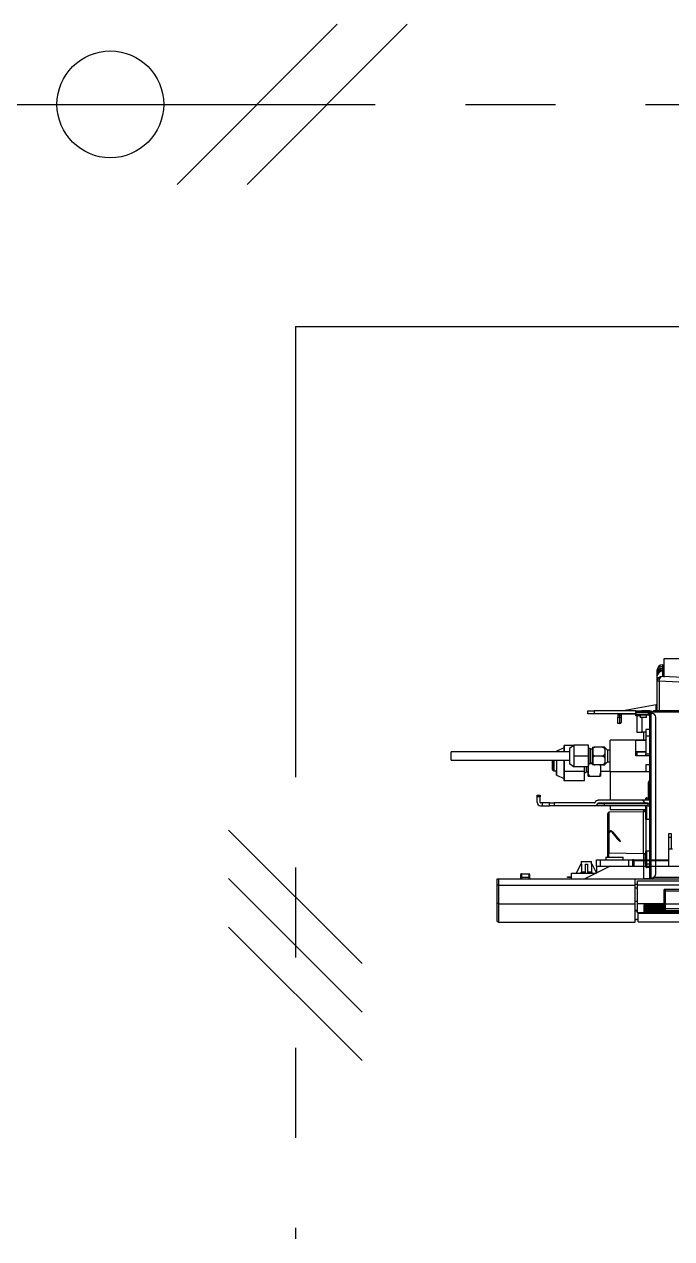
# Model space of a CAD drawing. Header units: millimetres. Extents: x 10547 to 11305, y 9897 to 10391.
# Drawn here: x 11007.83 to 11012.4, y 10105.37 to 10113.93 of the extents above; entities that cross this region are included whole.
import ezdxf

# ---------------------------------------------------------------- set-up
doc = ezdxf.new("R2010")
doc.units = ezdxf.units.MM
doc.linetypes.add('PHANTOM', pattern=[2.5, 1.25, -0.25, 0.25, -0.25, 0.25, -0.25])
doc.linetypes.add('PHANTOM2', pattern=[31.75, 15.875, -3.175, 3.175, -3.175, 3.175, -3.175])
for name, color, linetype in [('LATS_CONTROL_LINE', 2, 'Continuous'), ('LG-AIRCON', 240, 'Continuous'), ('LG-리모컨통신선', 150, 'PHANTOM'), ('LG-통신선', 150, 'PHANTOM2'), ('에어컨', 15, 'Continuous'), ('제어선', 6, 'Continuous')]:
    doc.layers.add(name, color=color, linetype=linetype)

# ---------------------------------------------------------------- blocks, each defined once
blk = doc.blocks.new('A$C079960E7')
at = {"layer": '에어컨', "color": 0, "linetype": 'Continuous'}
for p, q in [((296.5, 361.3, 0), (294.2, 360.3, 0)), ((299.3, 361.7, 0), (296.5, 361.3, 0)), ((299.3, 364.2, 0), (301.1, 364.2, 0)), ((299.3, 364.2, 0), (299.3, 363.5, 0)), ((299.3, 363.5, 0), (299.3, 361.7, 0)), ((301.1, 361.7, 0), (299.3, 361.7, 0)), ((299.3, 361.7, 0), (299.3, 360.5, 0)), ((301.1, 372.7, 0), (301.1, 355.6, 0)), ((302.9, 372.7, 0), (301.1, 372.7, 0)), ((302.9, 373.2, 0), (509.9, 373.2, 0)), ((292.6, 358.8, 0), (292.1, 357, 0)), ((292.1, 354.4, 0), (292.1, 357, 0)), ((292.1, 352.3, 0), (292.6, 355.1, 0)), ((292.1, 352.2, 0), (292.6, 354.9, 0)), ((292.1, 352.3, 0), (292.1, 354.4, 0)), ((292.1, 351.8, 0), (292.6, 353.9, 0)), ((292.1, 352.2, 0), (292.1, 352.3, 0)), ((292.1, 352.3, 0), (292.1, 352.3, 0)), ((292.1, 352.3, 0), (292.1, 352.3, 0)), ((292.1, 352, 0), (292.1, 352.2, 0)), ((292.1, 351.8, 0), (292.1, 352, 0)), ((292.1, 349.9, 0), (292.1, 351.8, 0)), ((292.1, 348.3, 0), (292.6, 351.1, 0)), ((292.1, 348.3, 0), (292.1, 349.9, 0)), ((292.1, 340.9, 0), (292.1, 348.3, 0)), ((292.1, 348.3, 0), (292.1, 348.3, 0)), ((292.1, 348.3, 0), (292.1, 348.3, 0)), ((294.2, 360.3, 0), (292.6, 358.8, 0)), ((292.6, 355.1, 0), (294.2, 357.4, 0)), ((292.6, 354.9, 0), (294.2, 357.2, 0)), ((292.6, 353.9, 0), (294.2, 355.7, 0)), ((292.6, 351.1, 0), (294.2, 353.4, 0)), ((292.6, 343.6, 0), (294.2, 346, 0)), ((294.2, 357.4, 0), (296.5, 359, 0)), ((294.2, 357.2, 0), (296.5, 358.8, 0)), ((294.2, 355.7, 0), (296.5, 356.9, 0)), ((294.2, 353.4, 0), (296.5, 355, 0)), ((294.2, 346, 0), (296.5, 347.5, 0)), ((295.1, 343.5, 0), (296.2, 345.8, 0)), ((296.2, 345.8, 0), (297.9, 347.4, 0)), ((296.5, 359, 0), (299.3, 359.5, 0)), ((296.5, 358.8, 0), (299.3, 359.4, 0)), ((296.5, 356.9, 0), (299.3, 357.3, 0)), ((296.5, 355, 0), (299.3, 355.5, 0)), ((296.5, 347.5, 0), (299.3, 348.1, 0)), ((297.9, 347.4, 0), (299.8, 348, 0)), ((299.3, 360.5, 0), (299.3, 359.5, 0)), ((299.3, 359.5, 0), (299.3, 359.4, 0)), ((301.1, 359.5, 0), (299.3, 359.5, 0)), ((301.1, 359.5, 0), (299.3, 359.5, 0)), ((299.3, 359.5, 0), (299.3, 359.5, 0)), ((299.3, 359.5, 0), (299.3, 359.5, 0)), ((299.3, 359.4, 0), (301.1, 359.4, 0)), ((299.3, 359.4, 0), (299.3, 358.8, 0)), ((299.3, 358.8, 0), (299.3, 357.3, 0)), ((301.1, 357.3, 0), (299.3, 357.3, 0)), ((299.3, 357.3, 0), (299.3, 356.4, 0)), ((299.3, 356.4, 0), (299.3, 355.5, 0)), ((299.3, 355.5, 0), (299.3, 348.1, 0)), ((301.1, 355.5, 0), (299.3, 355.5, 0)), ((301.1, 355.5, 0), (299.3, 355.5, 0)), ((299.3, 355.5, 0), (299.3, 355.5, 0)), ((299.3, 355.5, 0), (299.3, 355.5, 0)), ((299.3, 348.1, 0), (299.8, 348, 0)), ((299.8, 348, 0), (346.8, 345.8, 0)), ((301.1, 355.6, 0), (301.1, 346.6, 0)), ((292.1, 340.9, 0), (292.6, 343.6, 0)), ((292.1, 298.8, 0), (292.1, 340.9, 0)), ((292.7, 340.9, 0), (292.1, 340.9, 0)), ((294.7, 340.8, 0), (292.7, 340.9, 0)), ((294.7, 340.8, 0), (295.1, 343.5, 0)), ((294.7, 340.8, 0), (294.7, 298.8, 0)), ((341.7, 338.6, 0), (294.7, 340.8, 0)), ((193.6, 294.7, 0), (193.6, 298.8, 0)), ((193.6, 298.8, 0), (194.3, 298.8, 0)), ((194.3, 294.7, 0), (193.6, 294.7, 0)), ((194.3, 298.8, 0), (196.2, 298.8, 0)), ((196.2, 294.7, 0), (194.3, 294.7, 0)), ((196.2, 298.8, 0), (199.1, 298.8, 0)), ((199.1, 294.7, 0), (196.2, 294.7, 0)), ((199.1, 298.8, 0), (202.6, 298.8, 0)), ((202.6, 294.7, 0), (199.1, 294.7, 0)), ((202.6, 298.8, 0), (202.6, 294.7, 0)), ((261.5, 298.8, 0), (202.6, 298.8, 0)), ((261.5, 294.7, 0), (202.6, 294.7, 0)), ((236.3, 293.4, 0), (239, 293.4, 0)), ((236.3, 293.4, 0), (236.3, 289.8, 0)), ((239, 289.8, 0), (239, 293.4, 0)), ((239, 293.4, 0), (240.2, 293.4, 0)), ((240.2, 293.4, 0), (240.8, 293.4, 0)), ((240.8, 293.4, 0), (240.8, 289.8, 0)), ((241.7, 294.7, 0), (241.7, 294.4, 0)), ((241.7, 294.4, 0), (241.7, 294.3, 0)), ((261.5, 294.3, 0), (241.7, 294.3, 0)), ((290.3, 307.5, 0), (243.5, 298.8, 0)), ((261.5, 297.3, 0), (261.5, 298.8, 0)), ((261.5, 298.8, 0), (261.6, 298.8, 0)), ((261.5, 298.8, 0), (261.5, 298.8, 0)), ((261.5, 298.8, 0), (261.5, 298.8, 0)), ((261.6, 297.4, 0), (261.5, 297.4, 0)), ((261.5, 297.4, 0), (261.5, 297.4, 0)), ((261.5, 297.4, 0), (261.5, 297.3, 0)), ((261.5, 297.2, 0), (261.5, 297.3, 0)), ((261.5, 296.8, 0), (261.5, 297.2, 0)), ((279.5, 296.8, 0), (261.5, 296.8, 0)), ((261.5, 296.8, 0), (261.5, 294.2, 0)), ((261.5, 294.2, 0), (279.5, 294.2, 0)), ((261.5, 293.5, 0), (261.5, 294.2, 0)), ((261.5, 293.2, 0), (261.5, 293.5, 0)), ((279.5, 293.2, 0), (261.5, 293.2, 0)), ((261.5, 293.2, 0), (261.5, 292.9, 0)), ((261.5, 292, 0), (261.5, 292.9, 0)), ((280.5, 292.9, 0), (261.5, 292.9, 0)), ((261.6, 298.8, 0), (261.9, 298.8, 0)), ((261.9, 297.4, 0), (261.6, 297.4, 0)), ((261.9, 298.8, 0), (261.9, 297.4, 0)), ((261.9, 298.8, 0), (264.2, 298.8, 0)), ((264.2, 297.4, 0), (261.9, 297.4, 0)), ((264.2, 297.4, 0), (264.2, 298.8, 0)), ((264.2, 298.8, 0), (264.6, 298.8, 0)), ((264.6, 297.4, 0), (264.2, 297.4, 0)), ((264.6, 298.8, 0), (264.7, 298.8, 0)), ((264.7, 297.4, 0), (264.6, 297.4, 0)), ((264.7, 297.4, 0), (264.7, 298.8, 0)), ((264.7, 298.8, 0), (265.4, 298.8, 0)), ((265.4, 297.4, 0), (264.7, 297.4, 0)), ((265.4, 298.8, 0), (267.4, 298.8, 0)), ((267.4, 297.4, 0), (265.4, 297.4, 0)), ((266.9, 292.9, 0), (266.9, 292, 0)), ((267.4, 298.8, 0), (270.1, 298.8, 0)), ((270.1, 297.4, 0), (267.4, 297.4, 0)), ((267.6, 292.9, 0), (267.6, 289.3, 0)), ((270.1, 298.8, 0), (270.1, 297.4, 0)), ((280.4, 298.8, 0), (270.1, 298.8, 0)), ((280.4, 297.4, 0), (270.1, 297.4, 0)), ((276.9, 289.3, 0), (276.9, 292.9, 0)), ((280.1, 297.4, 0), (279.5, 296.8, 0)), ((280.7, 296.9, 0), (279.5, 296.8, 0)), ((279.5, 294.2, 0), (279.5, 296.8, 0)), ((280.7, 293.8, 0), (279.5, 294.2, 0)), ((279.5, 293.5, 0), (279.5, 294.2, 0)), ((279.5, 293.2, 0), (279.5, 293.5, 0)), ((280.1, 297.4, 0), (280.5, 297.2, 0)), ((280.4, 298.8, 0), (280.4, 297.4, 0)), ((280.9, 298.8, 0), (280.4, 298.8, 0)), ((280.5, 297.2, 0), (280.7, 296.9, 0)), ((281.3, 296.5, 0), (280.7, 296.9, 0)), ((281.3, 292.9, 0), (280.7, 293.8, 0)), ((280.9, 298.8, 0), (280.9, 298.7, 0)), ((281.3, 296.5, 0), (282.7, 296.5, 0)), ((281.3, 295.2, 0), (281.3, 296.5, 0)), ((281.3, 62.6, 0), (281.3, 295.2, 0)), ((281.3, 295.2, 0), (281.9, 295.2, 0)), ((281.9, 295.2, 0), (283.6, 295.2, 0)), ((282.7, 297, 0), (282.7, 296.5, 0)), ((283.2, 297, 0), (282.7, 297, 0)), ((282.7, 295.2, 0), (282.7, 296.5, 0)), ((284.5, 297, 0), (283.2, 297, 0)), ((283.6, 62.6, 0), (283.6, 295.2, 0)), ((283.6, 295.2, 0), (284.5, 295.2, 0)), ((284.5, 297, 0), (284.5, 295.2, 0)), ((286.7, 297, 0), (284.5, 297, 0)), ((699, 298.8, 0), (286.7, 298.8, 0)), ((286.7, 298.3, 0), (286.7, 298.8, 0)), ((286.7, 297, 0), (286.7, 298.3, 0)), ((699, 297, 0), (286.7, 297, 0)), ((290.3, 307.5, 0), (291.5, 307.7, 0)), ((290.3, 298.8, 0), (290.3, 307.5, 0)), ((291.5, 307.7, 0), (292.1, 307.8, 0)), ((236.3, 289.8, 0), (239, 289.8, 0)), ((236.3, 286.4, 0), (236.3, 289.8, 0)), ((236.3, 283.4, 0), (236.3, 286.4, 0)), ((236.3, 281.5, 0), (236.3, 283.4, 0)), ((236.3, 280.8, 0), (236.3, 281.5, 0)), ((239, 280.8, 0), (236.3, 280.8, 0)), ((239, 289.8, 0), (240.2, 289.8, 0)), ((239, 286.4, 0), (239, 289.8, 0)), ((239, 283.4, 0), (239, 286.4, 0)), ((239, 281.5, 0), (239, 283.4, 0)), ((239, 280.8, 0), (239, 281.5, 0)), ((240.2, 289.8, 0), (240.8, 289.8, 0)), ((240.8, 289.8, 0), (240.8, 287, 0)), ((240.8, 287, 0), (240.8, 284.7, 0)), ((240.8, 284.7, 0), (240.8, 283.1, 0)), ((240.8, 283.1, 0), (240.8, 282.6, 0)), ((262.2, 292, 0), (261.5, 292, 0)), ((264.2, 292, 0), (262.2, 292, 0)), ((263.3, 292, 0), (263.3, 268.6, 0)), ((266.9, 292, 0), (264.2, 292, 0)), ((266.9, 292, 0), (267.6, 292, 0)), ((268.2, 289.3, 0), (267.6, 289.3, 0)), ((269.9, 289.3, 0), (268.2, 289.3, 0)), ((272.3, 289.3, 0), (269.9, 289.3, 0)), ((270.5, 268.6, 0), (270.5, 289.3, 0)), ((274.6, 289.3, 0), (272.3, 289.3, 0)), ((276.3, 289.3, 0), (274.6, 289.3, 0)), ((276.9, 289.3, 0), (276.3, 289.3, 0)), ((289.9, 68, 0), (289.9, 289.8, 0)), ((263.3, 268.6, 0), (263.8, 268.6, 0)), ((263.8, 268.6, 0), (265.4, 268.6, 0)), ((265.4, 268.6, 0), (267.7, 268.6, 0)), ((267.7, 268.6, 0), (270.5, 268.6, 0)), ((276, 268.6, 0), (270.5, 268.6, 0)), ((272.3, 268.6, 0), (272.3, 257.5, 0)), ((275.9, 268.6, 0), (275.9, 237.9, 0)), ((281.3, 272.7, 0), (276, 272.7, 0)), ((276, 272.7, 0), (276, 272.1, 0)), ((276, 272.1, 0), (276, 270.5, 0)), ((276, 270.5, 0), (276, 268.2, 0)), ((276, 268.2, 0), (276, 266, 0)), ((276, 266, 0), (276, 264.3, 0)), ((276, 264.3, 0), (276, 263.7, 0)), ((276, 263.7, 0), (281.3, 263.7, 0)), ((167.7, 240.8, 0), (0, 240.8, 0)), ((0, 240, 0), (0, 240.8, 0)), ((159.9, 246.6, 0), (149.1, 242.1, 0)), ((149.1, 240.8, 0), (149.1, 242, 0)), ((149.1, 242, 0), (149.1, 242, 0)), ((149.1, 242, 0), (149.2, 240.8, 0)), ((160, 243.9, 0), (159.9, 249.9, 0)), ((173.9, 249.9, 0), (159.9, 249.9, 0)), ((159.9, 249.9, 0), (159.9, 246.6, 0)), ((159.9, 246.6, 0), (160, 245.9, 0)), ((160, 245.9, 0), (160, 243.9, 0)), ((160, 240.8, 0), (160, 243.9, 0)), ((160, 243.9, 0), (160, 242.5, 0)), ((160, 242.5, 0), (160, 240.8, 0)), ((174.5, 250.3, 0), (167.7, 245.8, 0)), ((167.7, 245.8, 0), (167.7, 245.3, 0)), ((167.7, 245.3, 0), (167.7, 243.8, 0)), ((167.7, 243.8, 0), (167.7, 241.4, 0)), ((167.7, 241.4, 0), (167.7, 238.4, 0)), ((174.5, 242.7, 0), (174.5, 250.3, 0)), ((194.7, 250.3, 0), (174.5, 250.3, 0)), ((174.5, 235, 0), (174.5, 242.7, 0)), ((194.7, 235, 0), (194.7, 250.3, 0)), ((197, 245.7, 0), (194.7, 245.7, 0)), ((197.9, 244.8, 0), (197, 245.7, 0)), ((197, 245.1, 0), (197, 245.7, 0)), ((197, 243.6, 0), (197, 245.1, 0)), ((197, 241.3, 0), (197, 243.6, 0)), ((197, 238.3, 0), (197, 241.3, 0)), ((200.1, 244.8, 0), (197.9, 244.8, 0)), ((197.9, 244.3, 0), (197.9, 244.8, 0)), ((197.9, 242.9, 0), (197.9, 244.3, 0)), ((197.9, 240.8, 0), (197.9, 242.9, 0)), ((197.9, 238, 0), (197.9, 240.8, 0)), ((200.1, 246, 0), (200.1, 245.5, 0)), ((200.1, 245.5, 0), (200.1, 243.9, 0)), ((200.1, 243.9, 0), (200.1, 241.5, 0)), ((200.1, 241.5, 0), (200.1, 238.4, 0)), ((200.5, 247.6, 0), (200.6, 247.6, 0)), ((200.6, 243.2, 0), (200.5, 241.3, 0)), ((200.5, 241.3, 0), (200.6, 239.5, 0)), ((200.6, 247.6, 0), (201, 247.6, 0)), ((200.9, 245, 0), (200.6, 243.2, 0)), ((201.3, 245.9, 0), (200.9, 245, 0)), ((201, 247.6, 0), (201.3, 247.6, 0)), ((201.3, 247.6, 0), (201.9, 247.6, 0)), ((201.8, 246.7, 0), (201.3, 245.9, 0)), ((202.6, 247.4, 0), (201.8, 246.7, 0)), ((201.9, 247.6, 0), (202.7, 247.6, 0)), ((203.7, 247.6, 0), (202.6, 247.4, 0)), ((202.7, 247.6, 0), (203.7, 247.6, 0)), ((214.5, 247.6, 0), (203.7, 247.6, 0)), ((214.5, 247.6, 0), (215.5, 247.4, 0)), ((215.5, 247.6, 0), (214.5, 247.6, 0)), ((216.3, 247.6, 0), (215.5, 247.6, 0)), ((215.5, 247.4, 0), (216.3, 246.7, 0)), ((216.8, 247.6, 0), (216.3, 247.6, 0)), ((216.3, 246.7, 0), (216.8, 245.9, 0)), ((217.2, 247.6, 0), (216.8, 247.6, 0)), ((216.8, 245.9, 0), (217.2, 245, 0)), ((217.6, 247.6, 0), (217.2, 247.6, 0)), ((217.2, 245, 0), (217.6, 243.2, 0)), ((217.7, 247.6, 0), (217.6, 247.6, 0)), ((217.6, 243.2, 0), (217.7, 241.3, 0)), ((217.7, 241.3, 0), (217.6, 239.5, 0)), ((217.7, 247.6, 0), (217.7, 247.6, 0)), ((221.6, 243.4, 0), (218, 246.5, 0)), ((218, 246, 0), (218, 246.5, 0)), ((218, 244.7, 0), (218, 246, 0)), ((218, 242.5, 0), (218, 244.7, 0)), ((218, 239.8, 0), (218, 242.5, 0)), ((225.3, 243.4, 0), (221.6, 243.4, 0)), ((221.6, 243.4, 0), (221.6, 242.7, 0)), ((221.6, 242.7, 0), (221.6, 240.9, 0)), ((221.6, 240.9, 0), (221.6, 238.2, 0)), ((275.9, 257.5, 0), (225.3, 257.5, 0)), ((225.3, 257.1, 0), (225.3, 257.5, 0)), ((225.3, 255.7, 0), (225.3, 257.1, 0)), ((225.3, 253.4, 0), (225.3, 255.7, 0)), ((225.3, 250.4, 0), (225.3, 253.4, 0)), ((225.3, 246.7, 0), (225.3, 250.4, 0)), ((225.3, 242.5, 0), (225.3, 246.7, 0)), ((225.3, 238.1, 0), (225.3, 242.5, 0)), ((275.9, 256.8, 0), (261.5, 256.8, 0)), ((261.5, 253.8, 0), (261.5, 256.8, 0)), ((261.5, 250.2, 0), (261.5, 253.8, 0)), ((261.5, 245.9, 0), (261.5, 250.2, 0)), ((261.5, 241.3, 0), (261.5, 245.9, 0)), ((261.5, 241.3, 0), (275.9, 241.3, 0)), ((261.5, 240.8, 0), (261.5, 241.3, 0)), ((261.5, 240.6, 0), (261.5, 240.8, 0)), ((0, 237.9, 0), (0, 240, 0)), ((0, 235, 0), (0, 237.9, 0)), ((0, 232.2, 0), (0, 235, 0)), ((0, 230.1, 0), (0, 232.2, 0)), ((0, 229.3, 0), (0, 230.1, 0)), ((0, 229.3, 0), (167.7, 229.3, 0)), ((143.7, 229.3, 0), (143.7, 227.2, 0)), ((143.7, 227.3, 0), (143.7, 229.3, 0)), ((143.7, 225, 0), (143.7, 227.3, 0)), ((143.7, 227.2, 0), (143.7, 225, 0)), ((143.7, 225, 0), (143.7, 221.9, 0)), ((143.7, 222.2, 0), (143.7, 225, 0)), ((143.8, 226.4, 0), (143.8, 229.3, 0)), ((143.8, 229.3, 0), (143.8, 226.8, 0)), ((143.8, 226.8, 0), (143.8, 223.9, 0)), ((143.8, 223.2, 0), (143.8, 226.4, 0)), ((143.8, 223.9, 0), (143.8, 221.3, 0)), ((145.4, 229.3, 0), (145.4, 225.8, 0)), ((145.4, 225.8, 0), (145.4, 222.1, 0)), ((149.2, 229.3, 0), (149.2, 227.4, 0)), ((149.2, 229.3, 0), (149.2, 227.3, 0)), ((149.2, 227.4, 0), (149.2, 225.4, 0)), ((149.2, 227.3, 0), (149.2, 225.3, 0)), ((149.2, 225.4, 0), (149.2, 221.2, 0)), ((149.2, 225.3, 0), (149.2, 221.7, 0)), ((160, 225.5, 0), (160, 229.3, 0)), ((160, 229.3, 0), (160, 227.4, 0)), ((160, 227.4, 0), (160, 225.5, 0)), ((160, 213, 0), (160, 225.5, 0)), ((160, 225.5, 0), (160, 221, 0)), ((167.7, 238.4, 0), (167.7, 235, 0)), ((167.7, 235, 0), (167.7, 231.7, 0)), ((167.7, 231.7, 0), (167.7, 228.7, 0)), ((167.7, 228.7, 0), (167.7, 226.3, 0)), ((167.7, 226.3, 0), (167.7, 224.8, 0)), ((167.7, 224.8, 0), (167.7, 224.2, 0)), ((167.7, 224.2, 0), (174.5, 219.7, 0)), ((174.5, 227.4, 0), (174.5, 235, 0)), ((194.7, 235, 0), (174.5, 235, 0)), ((174.5, 219.7, 0), (174.5, 227.4, 0)), ((194.6, 221.1, 0), (195.6, 224.5, 0)), ((194.7, 219.7, 0), (194.7, 235, 0)), ((194.7, 224.4, 0), (197, 224.4, 0)), ((197, 235, 0), (197, 238.3, 0)), ((197, 231.8, 0), (197, 235, 0)), ((197, 228.8, 0), (197, 231.8, 0)), ((197, 226.5, 0), (197, 228.8, 0)), ((197, 224.9, 0), (197, 226.5, 0)), ((197, 224.4, 0), (197.9, 225.3, 0)), ((197, 224.4, 0), (197, 224.9, 0)), ((197.1, 224.5, 0), (200.1, 224.5, 0)), ((197.9, 235, 0), (197.9, 238, 0)), ((197.9, 232, 0), (197.9, 235, 0)), ((197.9, 229.3, 0), (197.9, 232, 0)), ((197.9, 227.2, 0), (197.9, 229.3, 0)), ((197.9, 225.8, 0), (197.9, 227.2, 0)), ((197.9, 225.3, 0), (197.9, 225.8, 0)), ((197.9, 225.3, 0), (200.1, 225.3, 0)), ((200.1, 238.4, 0), (200.1, 235, 0)), ((200.1, 235, 0), (200.1, 231.7, 0)), ((200.1, 231.7, 0), (200.1, 228.6, 0)), ((200.1, 228.6, 0), (200.1, 226.2, 0)), ((200.1, 226.2, 0), (200.1, 224.6, 0)), ((200.1, 224.6, 0), (200.1, 224.1, 0)), ((200.6, 230.6, 0), (200.5, 228.7, 0)), ((200.5, 228.7, 0), (200.6, 226.9, 0)), ((200.6, 239.5, 0), (200.9, 237.7, 0)), ((200.9, 232.4, 0), (200.6, 230.6, 0)), ((200.6, 226.9, 0), (200.9, 225.1, 0)), ((200.9, 237.7, 0), (201.3, 236.8, 0)), ((201.3, 233.3, 0), (200.9, 232.4, 0)), ((200.9, 225.1, 0), (201.3, 224.2, 0)), ((201.3, 236.8, 0), (201.9, 236, 0)), ((201.8, 234.1, 0), (201.3, 233.3, 0)), ((201.3, 224.2, 0), (201.9, 223.4, 0)), ((202.6, 234.8, 0), (201.8, 234.1, 0)), ((201.9, 236, 0), (202.6, 235.3, 0)), ((202.6, 235.3, 0), (203.7, 235, 0)), ((203.7, 235, 0), (202.6, 234.8, 0)), ((214.5, 235, 0), (203.7, 235, 0)), ((215.5, 235.3, 0), (214.5, 235, 0)), ((214.5, 235, 0), (215.5, 234.8, 0)), ((216.3, 236, 0), (215.5, 235.3, 0)), ((215.5, 234.8, 0), (216.3, 234.1, 0)), ((216.8, 236.8, 0), (216.3, 236, 0)), ((216.3, 234.1, 0), (216.8, 233.3, 0)), ((216.8, 224.2, 0), (216.3, 223.4, 0)), ((217.2, 237.7, 0), (216.8, 236.8, 0)), ((216.8, 233.3, 0), (217.2, 232.4, 0)), ((217.2, 225.1, 0), (216.8, 224.2, 0)), ((217.6, 239.5, 0), (217.2, 237.7, 0)), ((217.2, 232.4, 0), (217.6, 230.6, 0)), ((217.6, 226.9, 0), (217.2, 225.1, 0)), ((217.6, 230.6, 0), (217.7, 228.7, 0)), ((217.7, 228.7, 0), (217.6, 226.9, 0)), ((218, 236.7, 0), (218, 239.8, 0)), ((218, 233.4, 0), (218, 236.7, 0)), ((218, 230.3, 0), (218, 233.4, 0)), ((218, 227.6, 0), (218, 230.3, 0)), ((218, 225.4, 0), (218, 227.6, 0)), ((218, 223.6, 0), (221.6, 226.7, 0)), ((218, 224.1, 0), (218, 225.4, 0)), ((218, 223.6, 0), (218, 224.1, 0)), ((221.6, 238.2, 0), (221.6, 235, 0)), ((221.6, 235, 0), (221.6, 231.9, 0)), ((221.6, 231.9, 0), (221.6, 229.2, 0)), ((221.6, 229.2, 0), (221.6, 227.4, 0)), ((221.6, 227.4, 0), (221.6, 226.7, 0)), ((221.6, 226.7, 0), (225.3, 226.7, 0)), ((225.3, 233.5, 0), (225.3, 238.1, 0)), ((225.3, 228.9, 0), (225.3, 233.5, 0)), ((225.3, 224.6, 0), (225.3, 228.9, 0)), ((225.3, 220.8, 0), (225.3, 224.6, 0)), ((261.5, 235.2, 0), (261.5, 240.6, 0)), ((261.5, 240.6, 0), (262, 240.6, 0)), ((262, 235.2, 0), (261.5, 235.2, 0)), ((262, 240.6, 0), (263.3, 240.6, 0)), ((263.3, 235.2, 0), (262, 235.2, 0)), ((263.3, 240.6, 0), (263.3, 235.2, 0)), ((275.9, 240.6, 0), (263.3, 240.6, 0)), ((275.9, 235.2, 0), (263.3, 235.2, 0)), ((275.9, 237.9, 0), (281.3, 237.9, 0)), ((275.9, 236, 0), (275.9, 237.9, 0)), ((275.9, 235.2, 0), (275.9, 236, 0)), ((281.3, 235.2, 0), (275.9, 235.2, 0)), ((143.7, 219.8, 0), (143.7, 222.2, 0)), ((143.7, 221.9, 0), (143.7, 219.2, 0)), ((143.7, 218.2, 0), (143.7, 219.8, 0)), ((143.7, 219.2, 0), (143.7, 217.1, 0)), ((143.8, 219.1, 0), (143.7, 217.8, 0)), ((143.7, 217.5, 0), (143.7, 218.2, 0)), ((143.7, 217.8, 0), (143.7, 217.5, 0)), ((143.7, 217.1, 0), (143.7, 215.8, 0)), ((143.7, 215.5, 0), (143.8, 216.2, 0)), ((143.7, 215.8, 0), (143.7, 215.5, 0)), ((143.7, 215.5, 0), (145.4, 213.8, 0)), ((143.8, 220.3, 0), (143.8, 223.2, 0)), ((143.8, 221.3, 0), (143.8, 219.1, 0)), ((143.8, 217.9, 0), (143.8, 220.3, 0)), ((143.8, 216.2, 0), (143.8, 217.9, 0)), ((145.4, 222.1, 0), (145.4, 218.8, 0)), ((145.4, 218.8, 0), (145.4, 216.1, 0)), ((145.4, 216.1, 0), (145.4, 214.4, 0)), ((145.4, 214.4, 0), (145.4, 213.8, 0)), ((145.4, 213.8, 0), (149.1, 213.8, 0)), ((149.2, 214.1, 0), (149.1, 213.4, 0)), ((149.1, 211, 0), (149.1, 213.8, 0)), ((149.1, 213.4, 0), (149.1, 213.8, 0)), ((149.1, 209.1, 0), (149.1, 211, 0)), ((149.1, 208, 0), (149.1, 209.1, 0)), ((149.2, 209, 0), (149.1, 208, 0)), ((149.1, 208, 0), (149.1, 208, 0)), ((149.1, 207.9, 0), (159.9, 203.4, 0)), ((149.2, 221.7, 0), (149.2, 218.4, 0)), ((149.2, 221.2, 0), (149.2, 217.3, 0)), ((149.2, 218.4, 0), (149.2, 215.8, 0)), ((149.2, 217.3, 0), (149.2, 213.8, 0)), ((149.2, 215.8, 0), (149.2, 214.1, 0)), ((149.2, 213.8, 0), (149.2, 211, 0)), ((149.2, 211, 0), (149.2, 209, 0)), ((159.9, 200.1, 0), (160, 206.5, 0)), ((160, 221, 0), (160, 216.6, 0)), ((160, 216.6, 0), (160, 212.7, 0)), ((160, 206.5, 0), (160, 213, 0)), ((188.8, 213, 0), (160, 213, 0)), ((160, 212.7, 0), (160, 209.3, 0)), ((160, 209.3, 0), (160, 206.5, 0)), ((160, 206.5, 0), (160, 204.2, 0)), ((194.7, 219.7, 0), (174.5, 219.7, 0)), ((188.7, 200.1, 0), (188.8, 213, 0)), ((188.8, 213, 0), (188.8, 219.7, 0)), ((188.8, 210.2, 0), (191.1, 212.4, 0)), ((191.1, 219.7, 0), (191.1, 216.7, 0)), ((191.1, 216.7, 0), (191.1, 214.4, 0)), ((191.1, 214.4, 0), (191.1, 212.9, 0)), ((191.1, 212.9, 0), (191.1, 212.4, 0)), ((191.1, 212.4, 0), (194.1, 212.4, 0)), ((194, 218.5, 0), (194.1, 213.3, 0)), ((194.1, 212.9, 0), (194.2, 214.4, 0)), ((194.1, 213.3, 0), (194.1, 209.7, 0)), ((194.1, 212.4, 0), (194.1, 212.9, 0)), ((194.1, 209.7, 0), (194.1, 207.3, 0)), ((194.1, 207.3, 0), (194.1, 206.5, 0)), ((194.1, 206.5, 0), (194.2, 207.3, 0)), ((194.1, 206.5, 0), (194.6, 206.5, 0)), ((194.2, 218.5, 0), (194.4, 219.8, 0)), ((194.2, 219.1, 0), (194.2, 219.7, 0)), ((194.2, 216.7, 0), (194.2, 219.7, 0)), ((194.2, 218.5, 0), (194.2, 219.1, 0)), ((194.2, 213.3, 0), (194.2, 218.5, 0)), ((194.2, 214.4, 0), (194.2, 216.7, 0)), ((194.2, 209.7, 0), (194.2, 213.3, 0)), ((194.8, 209.9, 0), (194.2, 213.3, 0)), ((194.2, 207.3, 0), (194.2, 209.7, 0)), ((194.6, 206.5, 0), (195.8, 206.5, 0)), ((195.8, 206.5, 0), (194.8, 209.9, 0)), ((195.8, 206.5, 0), (210.6, 206.5, 0)), ((200.9, 222.4, 0), (200.5, 222.4, 0)), ((201.3, 222.4, 0), (200.9, 222.4, 0)), ((201.8, 222.4, 0), (201.3, 222.4, 0)), ((202.7, 222.4, 0), (201.8, 222.4, 0)), ((201.9, 223.4, 0), (202.6, 222.7, 0)), ((202.6, 222.7, 0), (203.7, 222.4, 0)), ((203.7, 222.4, 0), (202.7, 222.4, 0)), ((214.5, 222.4, 0), (203.7, 222.4, 0)), ((210.6, 206.5, 0), (211.6, 209.9, 0)), ((211.7, 206.5, 0), (210.6, 206.5, 0)), ((212.2, 218.5, 0), (211.5, 222.5, 0)), ((211.6, 209.9, 0), (212.2, 213.3, 0)), ((212.1, 206.5, 0), (211.7, 206.5, 0)), ((212.1, 206.5, 0), (212.2, 207.3, 0)), ((212.1, 206.5, 0), (212.1, 206.5, 0)), ((212.2, 220.4, 0), (212.2, 222.4, 0)), ((212.2, 218.5, 0), (212.2, 220.4, 0)), ((212.2, 213.3, 0), (212.2, 218.5, 0)), ((212.2, 213.6, 0), (225.3, 213.6, 0)), ((212.2, 209.7, 0), (212.2, 213.3, 0)), ((212.2, 207.3, 0), (212.2, 209.7, 0)), ((215.5, 222.7, 0), (214.5, 222.4, 0)), ((214.5, 222.4, 0), (215.5, 222.4, 0)), ((216.3, 223.4, 0), (215.5, 222.7, 0)), ((215.5, 222.4, 0), (216.3, 222.4, 0)), ((216.3, 222.4, 0), (216.8, 222.4, 0)), ((216.8, 222.4, 0), (217.2, 222.4, 0)), ((217.2, 222.4, 0), (217.7, 222.4, 0)), ((225.3, 217.5, 0), (225.3, 220.8, 0)), ((225.3, 215, 0), (225.3, 217.5, 0)), ((225.3, 213.4, 0), (225.3, 215, 0)), ((225.3, 212.6, 0), (225.3, 213.4, 0)), ((281.3, 212.6, 0), (225.3, 212.6, 0)), ((225.3, 212.6, 0), (225.3, 172.3, 0)), ((281.3, 222.3, 0), (276, 222.3, 0)), ((276, 222.3, 0), (276, 221.7, 0)), ((276, 221.7, 0), (276, 220.1, 0)), ((276, 220.1, 0), (276, 217.8, 0)), ((276, 217.8, 0), (276, 215.6, 0)), ((276, 215.6, 0), (276, 213.9, 0)), ((276, 213.9, 0), (276, 213.3, 0)), ((276, 213.3, 0), (281.3, 213.3, 0)), ((160, 204.2, 0), (159.9, 203.4, 0)), ((159.9, 203.4, 0), (159.9, 200.1, 0)), ((188.7, 200.1, 0), (159.9, 200.1, 0)), ((279.1, 196, 0), (279.1, 180.4, 0)), ((122, 179.8, 0), (126.1, 179.8, 0)), ((122, 179, 0), (122, 179.8, 0)), ((122, 177.1, 0), (122, 179, 0)), ((126.1, 177.1, 0), (122, 177.1, 0)), ((122, 169, 0), (122, 177.1, 0)), ((126.1, 179.8, 0), (126.1, 179, 0)), ((126.1, 179, 0), (126.1, 177.1, 0)), ((126.1, 169, 0), (126.1, 177.1, 0)), ((271, 172.3, 0), (208.5, 172.3, 0)), ((271, 172.3, 0), (274.6, 168.7, 0)), ((278.7, 172.3, 0), (271, 172.3, 0)), ((275.9, 174.4, 0), (275.9, 175.1, 0)), ((275.9, 172.3, 0), (275.9, 174.4, 0)), ((276.8, 176, 0), (279.1, 176, 0)), ((276.8, 176, 0), (276.8, 175.6, 0)), ((276.8, 175.6, 0), (276.8, 174.2, 0)), ((276.8, 174.2, 0), (276.8, 172.3, 0)), ((279.1, 180.4, 0), (279.1, 172.6, 0)), ((279.1, 180.4, 0), (281.3, 178.2, 0)), ((129.2, 168.7, 0), (126.5, 168.7, 0)), ((126.5, 164.5, 0), (129.2, 164.5, 0)), ((129.2, 164.5, 0), (129.2, 168.7, 0)), ((139.1, 168.7, 0), (129.2, 168.7, 0)), ((129.2, 164.5, 0), (139.1, 164.5, 0)), ((139.1, 164.5, 0), (139.1, 168.7, 0)), ((139.1, 168.7, 0), (142.1, 168.7, 0)), ((142.1, 164.5, 0), (139.1, 164.5, 0)), ((142.1, 168.7, 0), (145.8, 168.7, 0)), ((145.8, 164.5, 0), (142.1, 164.5, 0)), ((145.8, 168.7, 0), (145.8, 164.5, 0)), ((203.1, 168.7, 0), (145.8, 168.7, 0)), ((203.1, 164.5, 0), (145.8, 164.5, 0)), ((203.5, 164.5, 0), (203.1, 164.5, 0)), ((204.9, 164.5, 0), (203.5, 164.5, 0)), ((207, 164.5, 0), (204.9, 164.5, 0)), ((209.9, 164.5, 0), (207, 164.5, 0)), ((207.7, 167.6, 0), (208.4, 167.6, 0)), ((208.4, 167.6, 0), (210.3, 167.6, 0)), ((278.7, 168.1, 0), (208.5, 168.1, 0)), ((213.1, 164.5, 0), (209.9, 164.5, 0)), ((210.3, 167.6, 0), (213.2, 167.6, 0)), ((216.6, 164.5, 0), (213.1, 164.5, 0)), ((213.2, 167.6, 0), (216.6, 167.6, 0)), ((216.6, 168.1, 0), (216.6, 168, 0)), ((216.6, 168, 0), (216.6, 167.6, 0)), ((216.6, 167.6, 0), (278.7, 167.6, 0)), ((216.6, 167.6, 0), (216.6, 165.4, 0)), ((216.6, 165.4, 0), (216.6, 164.5, 0)), ((278.7, 164.5, 0), (216.6, 164.5, 0)), ((272.3, 156.2, 0), (223.6, 155.3, 0)), ((223.6, 155.3, 0), (223.6, 154.8, 0)), ((223.6, 154.8, 0), (223.6, 153.4, 0)), ((225.3, 164.5, 0), (225.3, 158.6, 0)), ((275.6, 158.6, 0), (225.3, 158.6, 0)), ((272.3, 158.6, 0), (272.3, 156.2, 0)), ((272.3, 155.7, 0), (272.3, 156.2, 0)), ((272.3, 154.2, 0), (272.3, 155.7, 0)), ((275, 158.6, 0), (275, 157.9, 0)), ((275, 157.9, 0), (275, 157.4, 0)), ((275.9, 145.3, 0), (275.9, 164.5, 0)), ((276.8, 164.5, 0), (276.8, 145.3, 0)), ((278.7, 168.1, 0), (278.7, 168, 0)), ((278.7, 168, 0), (278.7, 167.6, 0)), ((278.7, 167.6, 0), (278.7, 165.4, 0)), ((278.7, 165.4, 0), (278.7, 164.5, 0)), ((221.9, 153.1, 0), (221.9, 153.5, 0)), ((221.9, 151.7, 0), (221.9, 153.1, 0)), ((221.9, 149.5, 0), (221.9, 151.7, 0)), ((221.9, 146.5, 0), (221.9, 149.5, 0)), ((221.9, 142.8, 0), (221.9, 146.5, 0)), ((221.9, 138.6, 0), (221.9, 142.8, 0)), ((221.9, 133.9, 0), (221.9, 138.6, 0)), ((223.6, 153.4, 0), (223.6, 151, 0)), ((223.6, 151, 0), (223.6, 147.8, 0)), ((223.6, 147.8, 0), (223.6, 143.9, 0)), ((223.6, 143.9, 0), (223.6, 139.4, 0)), ((223.6, 139.4, 0), (223.6, 134.4, 0)), ((272.3, 151.7, 0), (272.3, 154.2, 0)), ((272.3, 148.4, 0), (272.3, 151.7, 0)), ((272.3, 144.4, 0), (272.3, 148.4, 0)), ((272.3, 139.8, 0), (272.3, 144.4, 0)), ((272.3, 134.7, 0), (272.3, 139.8, 0)), ((281.3, 145.3, 0), (275.9, 145.3, 0)), ((275.9, 145.3, 0), (275.9, 100.3, 0)), ((221.9, 129, 0), (221.9, 133.9, 0)), ((221.9, 124, 0), (221.9, 129, 0)), ((221.9, 119.1, 0), (221.9, 124, 0)), ((222.2, 91.8, 0), (222.2, 125.4, 0)), ((223.3, 91.8, 0), (223.3, 125.4, 0)), ((223.6, 134.4, 0), (223.6, 129.2, 0)), ((223.6, 129.2, 0), (223.6, 123.9, 0)), ((223.6, 123.9, 0), (223.6, 118.7, 0)), ((227.7, 127, 0), (235.4, 117.9, 0)), ((228.6, 127.7, 0), (236.2, 118.6, 0)), ((272.3, 129.3, 0), (272.3, 134.7, 0)), ((272.3, 123.8, 0), (272.3, 129.3, 0)), ((272.3, 118.4, 0), (272.3, 123.8, 0)), ((308.3, 125.1, 0), (311.9, 125.1, 0)), ((308.3, 124.4, 0), (308.3, 125.1, 0)), ((308.3, 122.5, 0), (308.3, 124.4, 0)), ((308.3, 119.6, 0), (308.3, 122.5, 0)), ((311.9, 125.1, 0), (311.9, 124.4, 0)), ((311.9, 124.4, 0), (311.9, 122.5, 0)), ((311.9, 122.5, 0), (311.9, 119.6, 0)), ((221.9, 114.5, 0), (221.9, 119.1, 0)), ((221.9, 110.3, 0), (221.9, 114.5, 0)), ((221.9, 106.6, 0), (221.9, 110.3, 0)), ((221.9, 103.6, 0), (221.9, 106.6, 0)), ((221.9, 101.4, 0), (221.9, 103.6, 0)), ((223.6, 118.7, 0), (223.6, 113.7, 0)), ((223.6, 113.7, 0), (223.6, 109.2, 0)), ((223.6, 109.2, 0), (223.6, 105.3, 0)), ((223.6, 105.3, 0), (223.6, 102.1, 0)), ((235.4, 117.9, 0), (236.2, 118.6, 0)), ((237.1, 115.9, 0), (235.4, 117.9, 0)), ((236.2, 118.6, 0), (237.9, 116.5, 0)), ((238.4, 114.3, 0), (237.1, 115.9, 0)), ((237.9, 116.5, 0), (239.2, 115, 0)), ((238.8, 113.8, 0), (238.4, 114.3, 0)), ((239.7, 114.5, 0), (238.8, 113.8, 0)), ((239.2, 115, 0), (239.7, 114.5, 0)), ((272.3, 113.3, 0), (272.3, 118.4, 0)), ((272.3, 108.7, 0), (272.3, 113.3, 0)), ((272.3, 104.6, 0), (272.3, 108.7, 0)), ((272.3, 101.3, 0), (272.3, 104.6, 0)), ((311.9, 119.6, 0), (308.3, 119.6, 0)), ((308.3, 103.5, 0), (308.3, 119.6, 0)), ((308.3, 79.2, 0), (308.3, 103.5, 0)), ((308.3, 103.5, 0), (309, 103.5, 0)), ((309, 103.5, 0), (311, 103.5, 0)), ((311, 103.5, 0), (313.7, 103.5, 0)), ((311.9, 119.6, 0), (311.9, 103.5, 0)), ((205.8, 88.2, 0), (211.2, 88.2, 0)), ((205.8, 79.2, 0), (205.8, 88.2, 0)), ((211.2, 88.2, 0), (211.2, 79.2, 0)), ((211.2, 88.2, 0), (251.6, 88.2, 0)), ((219.2, 91.8, 0), (219.2, 88.2, 0)), ((219.2, 91.8, 0), (219.8, 91.8, 0)), ((219.8, 91.8, 0), (221.6, 91.8, 0)), ((221.6, 91.8, 0), (224.3, 91.8, 0)), ((221.9, 100, 0), (221.9, 101.4, 0)), ((221.9, 99.6, 0), (221.9, 100, 0)), ((223.6, 102.1, 0), (223.6, 99.7, 0)), ((223.6, 99.7, 0), (223.6, 98.2, 0)), ((223.6, 98.2, 0), (223.6, 97.8, 0)), ((223.6, 97.8, 0), (272.3, 96.9, 0)), ((224.3, 91.8, 0), (227.6, 91.8, 0)), ((227.6, 91.8, 0), (231.4, 91.8, 0)), ((231.4, 91.8, 0), (235.1, 91.8, 0)), ((235.1, 91.8, 0), (238.5, 91.8, 0)), ((238.5, 91.8, 0), (241.2, 91.8, 0)), ((241.2, 91.8, 0), (242.9, 91.8, 0)), ((242.9, 91.8, 0), (243.5, 91.8, 0)), ((243.5, 88.2, 0), (243.5, 91.8, 0)), ((251.6, 88.2, 0), (257, 88.2, 0)), ((251.6, 79.2, 0), (251.6, 88.2, 0)), ((257, 88.2, 0), (257, 79.2, 0)), ((258.3, 88.2, 0), (257, 88.2, 0)), ((257, 86.4, 0), (257.5, 86.4, 0)), ((257.5, 86.4, 0), (258.8, 86.4, 0)), ((258.8, 88.2, 0), (258.3, 88.2, 0)), ((258.8, 88.2, 0), (308.3, 88.2, 0)), ((258.8, 87.7, 0), (258.8, 88.2, 0)), ((258.8, 86.4, 0), (258.8, 87.7, 0)), ((308.3, 86.4, 0), (258.8, 86.4, 0)), ((258.8, 86.4, 0), (258.8, 79.2, 0)), ((272.3, 98.9, 0), (272.3, 101.3, 0)), ((272.3, 97.4, 0), (272.3, 98.9, 0)), ((272.3, 96.9, 0), (272.3, 97.4, 0)), ((272.3, 96.9, 0), (272.3, 61.2, 0)), ((275.9, 97.3, 0), (275, 97.3, 0)), ((275, 97.3, 0), (275, 96.8, 0)), ((275, 96.8, 0), (275, 95.5, 0)), ((275, 95.5, 0), (275, 93.5, 0)), ((275, 93.5, 0), (275, 91, 0)), ((275, 91, 0), (275, 88.3, 0)), ((275, 88.3, 0), (275, 85.8, 0)), ((275.9, 82.4, 0), (275.9, 100.3, 0)), ((281.3, 100.3, 0), (275.9, 100.3, 0)), ((276.8, 100.3, 0), (276.8, 82.4, 0)), ((170.4, 61.2, 0), (170.4, 69.3, 0)), ((170.4, 69.3, 0), (205.7, 69.3, 0)), ((183.6, 81.9, 0), (177.3, 69.3, 0)), ((182.7, 69.3, 0), (183, 69.3, 0)), ((183, 69.3, 0), (183.3, 69.4, 0)), ((183.3, 69.4, 0), (183.6, 69.5, 0)), ((183.6, 81.9, 0), (184.5, 81.9, 0)), ((183.6, 69.5, 0), (183.9, 69.7, 0)), ((183.9, 69.7, 0), (184.1, 69.9, 0)), ((184.1, 69.9, 0), (184.3, 70.2, 0)), ((184.3, 70.2, 0), (184.4, 70.4, 0)), ((184.4, 85.5, 0), (184.4, 81.9, 0)), ((184.4, 85.5, 0), (185, 85.5, 0)), ((184.4, 70.4, 0), (184.5, 70.7, 0)), ((184.5, 81.9, 0), (184.5, 71.1, 0)), ((184.5, 71.1, 0), (185.6, 71.1, 0)), ((184.5, 70.9, 0), (184.5, 71.1, 0)), ((184.5, 70.7, 0), (184.5, 70.9, 0)), ((185, 85.5, 0), (186.5, 85.5, 0)), ((185.6, 71.1, 0), (187.6, 71.1, 0)), ((186.5, 85.5, 0), (188.9, 85.5, 0)), ((187.6, 71.1, 0), (190.3, 71.1, 0)), ((188.9, 85.5, 0), (191.6, 85.5, 0)), ((225.5, 79.2, 0), (189.5, 61.2, 0)), ((190.3, 81.9, 0), (193, 81.9, 0)), ((190.3, 69.3, 0), (190.3, 81.9, 0)), ((191.6, 85.5, 0), (194.4, 85.5, 0)), ((193, 81.9, 0), (193, 69.3, 0)), ((193, 71.1, 0), (195.6, 71.1, 0)), ((194.4, 85.5, 0), (196.7, 85.5, 0)), ((195.6, 71.1, 0), (197.6, 71.1, 0)), ((196.7, 85.5, 0), (198.3, 85.5, 0)), ((197.6, 71.1, 0), (198.7, 71.1, 0)), ((198.3, 85.5, 0), (198.8, 85.5, 0)), ((198.7, 81.9, 0), (198.7, 71.1, 0)), ((198.7, 81.9, 0), (199.6, 81.9, 0)), ((198.7, 71.1, 0), (198.7, 70.8, 0)), ((198.7, 70.8, 0), (198.8, 70.5, 0)), ((198.8, 81.9, 0), (198.8, 85.5, 0)), ((198.8, 70.5, 0), (198.9, 70.2, 0)), ((198.9, 70.2, 0), (199.1, 70, 0)), ((199.1, 70, 0), (199.3, 69.8, 0)), ((199.3, 69.8, 0), (199.5, 69.6, 0)), ((199.5, 69.6, 0), (199.8, 69.4, 0)), ((205.8, 69.4, 0), (199.6, 81.9, 0)), ((199.8, 69.4, 0), (200.1, 69.3, 0)), ((200.1, 69.3, 0), (200.3, 69.3, 0)), ((200.3, 69.3, 0), (200.5, 69.3, 0)), ((205.8, 79.2, 0), (205.8, 69.4, 0)), ((205.8, 79.2, 0), (225.5, 79.2, 0)), ((225.5, 79.2, 0), (1845.5, 79.2, 0)), ((275, 85.8, 0), (275, 83.8, 0)), ((275, 83.8, 0), (275, 82.5, 0)), ((275, 82.5, 0), (275, 82, 0)), ((275, 82, 0), (275.9, 82, 0)), ((275.9, 82.4, 0), (276.1, 82.4, 0)), ((275.9, 80.2, 0), (275.9, 82.4, 0)), ((275.9, 78.5, 0), (275.9, 80.2, 0)), ((275.9, 77.9, 0), (275.9, 78.5, 0)), ((276.1, 82.4, 0), (276.8, 82.4, 0)), ((276.8, 82.4, 0), (281.3, 82.4, 0)), ((276.8, 82.4, 0), (276.8, 79.7, 0)), ((276.8, 79.7, 0), (276.8, 77.8, 0)), ((276.8, 77.8, 0), (276.8, 77, 0)), ((281.3, 77, 0), (276.8, 77, 0)), ((65.3, 52.7, 0), (65.3, 61.2, 0)), ((65.3, 61.2, 0), (65.8, 61.2, 0)), ((65.3, 46.7, 0), (65.3, 52.7, 0)), ((65.3, 52.6, 0), (65.3, 52.7, 0)), ((65.3, 52.7, 0), (65.3, 52.7, 0)), ((65.3, 52.7, 0), (65.3, 52.7, 0)), ((65.4, 52.5, 0), (65.3, 52.6, 0)), ((65.3, 52.6, 0), (65.3, 52.6, 0)), ((65.6, 52.4, 0), (65.4, 52.5, 0)), ((65.7, 52.4, 0), (65.6, 52.4, 0)), ((66, 52.3, 0), (65.7, 52.4, 0)), ((65.8, 61.2, 0), (67.1, 61.2, 0)), ((66.2, 52.3, 0), (66, 52.3, 0)), ((66.5, 52.2, 0), (66.2, 52.3, 0)), ((66.8, 52.2, 0), (66.5, 52.2, 0)), ((67.1, 52.2, 0), (66.8, 52.2, 0)), ((67.1, 61.2, 0), (67.1, 52.2, 0)), ((67.1, 61.2, 0), (260.6, 61.2, 0)), ((67.1, 52.2, 0), (260.6, 52.2, 0)), ((67.1, 52.2, 0), (67.1, 45.9, 0)), ((98.6, 66.9, 0), (98.6, 67.5, 0)), ((98.6, 65.3, 0), (98.6, 66.9, 0)), ((98.6, 63, 0), (98.6, 65.3, 0)), ((98.6, 61.2, 0), (98.6, 63, 0)), ((98.6, 63, 0), (98.8, 63, 0)), ((98.8, 63, 0), (99.5, 63, 0)), ((99.5, 68.4, 0), (110.3, 68.4, 0)), ((99.5, 68.4, 0), (99.5, 67.7, 0)), ((99.5, 67.7, 0), (99.5, 65.7, 0)), ((99.5, 65.7, 0), (99.5, 63, 0)), ((110.3, 63, 0), (99.5, 63, 0)), ((99.5, 63, 0), (99.5, 61.2, 0)), ((110.3, 67.7, 0), (110.3, 68.4, 0)), ((110.3, 65.7, 0), (110.3, 67.7, 0)), ((110.3, 63, 0), (110.3, 65.7, 0)), ((110.3, 61.2, 0), (110.3, 63, 0)), ((110.9, 63, 0), (110.3, 63, 0)), ((111.2, 63, 0), (110.9, 63, 0)), ((111.2, 67.5, 0), (111.2, 66.9, 0)), ((111.2, 66.9, 0), (111.2, 65.3, 0)), ((111.2, 65.3, 0), (111.2, 63, 0)), ((111.2, 63, 0), (111.2, 61.2, 0)), ((164.6, 62.8, 0), (164.6, 63.9, 0)), ((164.6, 63.9, 0), (165.3, 63.9, 0)), ((165.3, 62.8, 0), (164.6, 62.8, 0)), ((165.3, 63.9, 0), (167.3, 63.9, 0)), ((167.3, 62.8, 0), (165.3, 62.8, 0)), ((167.3, 63.9, 0), (170, 63.9, 0)), ((170, 62.8, 0), (167.3, 62.8, 0)), ((170, 63.9, 0), (170, 62.8, 0)), ((170, 63.9, 0), (170.4, 63.9, 0)), ((170, 62.8, 0), (170.4, 62.8, 0)), ((260.6, 61.2, 0), (1849.9, 61.2, 0)), ((260.6, 52.2, 0), (260.6, 61.2, 0)), ((260.6, 53.5, 0), (264.2, 53.5, 0)), ((260.6, 45.9, 0), (260.6, 52.2, 0)), ((264.2, 58.5, 0), (1846.4, 58.5, 0)), ((264.2, 58.2, 0), (264.2, 58.5, 0)), ((264.2, 57.6, 0), (264.2, 58.2, 0)), ((1846.4, 57.6, 0), (264.2, 57.6, 0)), ((264.2, 52.2, 0), (264.2, 57.6, 0)), ((1846.4, 52.2, 0), (264.2, 52.2, 0)), ((264.2, 45.9, 0), (264.2, 52.2, 0)), ((281.3, 61.2, 0), (272.3, 61.2, 0)), ((281.3, 62.6, 0), (281.3, 61.2, 0)), ((281.3, 62.6, 0), (281.9, 62.6, 0)), ((281.3, 61.2, 0), (284.5, 61.2, 0)), ((281.9, 62.6, 0), (283.6, 62.6, 0)), ((283.6, 62.6, 0), (284.5, 62.6, 0)), ((284.5, 61.6, 0), (284.5, 62.6, 0)), ((284.5, 61.2, 0), (284.5, 61.6, 0)), ((284.5, 61.2, 0), (1826, 61.2, 0)), ((1824.1, 63, 0), (286.4, 63, 0)), ((65.3, 41.3, 0), (65.3, 46.7, 0)), ((65.3, 36.7, 0), (65.3, 41.3, 0)), ((65.3, 33, 0), (65.3, 36.7, 0)), ((67.1, 45.9, 0), (67.1, 40.2, 0)), ((67.1, 40.2, 0), (67.1, 35.4, 0)), ((67.1, 35.4, 0), (67.1, 31.4, 0)), ((264.2, 47.8, 0), (260.6, 47.8, 0)), ((260.6, 40.2, 0), (260.6, 45.9, 0)), ((260.6, 35.4, 0), (260.6, 40.2, 0)), ((260.6, 31.4, 0), (260.6, 35.4, 0)), ((264.2, 40.2, 0), (264.2, 45.9, 0)), ((264.2, 35.4, 0), (264.2, 40.2, 0)), ((264.2, 31.4, 0), (264.2, 35.4, 0)), ((347, 45.9, 0), (302, 45.9, 0)), ((302, 40.3, 0), (302, 45.9, 0)), ((302, 40.4, 0), (302, 40.4, 0)), ((302, 40.4, 0), (302.1, 40.4, 0)), ((302, 35.4, 0), (302, 40.3, 0)), ((302, 36.9, 0), (302.1, 36.9, 0)), ((302, 31.5, 0), (302, 35.4, 0)), ((302.1, 35.1, 0), (302, 35.1, 0)), ((302.1, 44.1, 0), (302.1, 45.9, 0)), ((302.4, 43.7, 0), (302.1, 44.1, 0)), ((302.4, 44.1, 0), (302.1, 44.1, 0)), ((302.1, 39.2, 0), (302.1, 44.1, 0)), ((302.1, 35, 0), (302.1, 39.2, 0)), ((302.1, 31.6, 0), (302.1, 35, 0)), ((303, 44.1, 0), (302.4, 44.1, 0)), ((303, 43.5, 0), (302.4, 43.7, 0)), ((303, 45.9, 0), (303, 44.1, 0)), ((303, 44.1, 0), (345.9, 44.1, 0)), ((303, 44.1, 0), (303, 43.8, 0)), ((303, 43.8, 0), (303, 43.5, 0)), ((345.9, 43.5, 0), (303, 43.5, 0)), ((303, 43.5, 0), (303, 38.5, 0)), ((303, 38.5, 0), (303, 34.2, 0)), ((65.3, 30.1, 0), (65.3, 33, 0)), ((65.3, 28.3, 0), (65.3, 30.1, 0)), ((65.3, 27.5, 0), (65.3, 28.3, 0)), ((65.3, 1.8, 0), (65.3, 27.5, 0)), ((65.8, 26.2, 0), (65.3, 27.5, 0)), ((67.1, 25.7, 0), (65.8, 26.2, 0)), ((67.1, 31.4, 0), (67.1, 28.5, 0)), ((67.1, 28.5, 0), (67.1, 26.5, 0)), ((67.1, 26.5, 0), (67.1, 25.7, 0)), ((67.1, 25.7, 0), (260.6, 25.7, 0)), ((67.1, 25.7, 0), (67.1, 0, 0)), ((260.6, 28.5, 0), (260.6, 31.4, 0)), ((260.6, 29.3, 0), (264.2, 29.3, 0)), ((260.6, 26.5, 0), (260.6, 28.5, 0)), ((260.6, 25.7, 0), (260.6, 26.5, 0)), ((260.6, 0, 0), (260.6, 25.7, 0)), ((264.2, 28.5, 0), (264.2, 31.4, 0)), ((264.2, 26.5, 0), (264.2, 28.5, 0)), ((264.2, 25.7, 0), (264.2, 26.5, 0)), ((302, 25.7, 0), (264.2, 25.7, 0)), ((264.2, 12.9, 0), (264.2, 25.7, 0)), ((273.2, 24.5, 0), (273.2, 23.8, 0)), ((273.2, 24.5, 0), (302, 24.5, 0)), ((302.1, 23.8, 0), (273.2, 23.8, 0)), ((273.2, 23.7, 0), (302.1, 23.7, 0)), ((273.2, 23.7, 0), (273.2, 23, 0)), ((273.2, 23.7, 0), (302.1, 23.7, 0)), ((302.1, 23, 0), (273.2, 23, 0)), ((273.2, 22.9, 0), (302.1, 22.9, 0)), ((273.2, 22.9, 0), (273.2, 22.1, 0)), ((273.2, 22.9, 0), (302.1, 22.9, 0)), ((302.1, 22.1, 0), (273.2, 22.1, 0)), ((273.2, 22, 0), (302.1, 22, 0)), ((273.2, 22, 0), (273.2, 21.3, 0)), ((273.2, 22, 0), (302.1, 22, 0)), ((302.1, 21.3, 0), (273.2, 21.3, 0)), ((273.2, 21.1, 0), (302.1, 21.1, 0)), ((273.2, 21.1, 0), (273.2, 20.4, 0)), ((273.2, 21.1, 0), (302.1, 21.1, 0)), ((302.1, 20.4, 0), (273.2, 20.4, 0)), ((273.2, 20.3, 0), (302.1, 20.3, 0)), ((273.2, 20.3, 0), (273.2, 19.6, 0)), ((273.2, 20.3, 0), (302.1, 20.3, 0)), ((302.1, 19.6, 0), (273.2, 19.6, 0)), ((273.2, 19.4, 0), (302.1, 19.4, 0)), ((273.2, 19.4, 0), (273.2, 18.7, 0)), ((273.2, 19.4, 0), (302.1, 19.4, 0)), ((302.1, 18.7, 0), (273.2, 18.7, 0)), ((273.2, 18.6, 0), (302.1, 18.6, 0)), ((273.2, 18.6, 0), (273.2, 17.9, 0)), ((273.2, 18.6, 0), (302.1, 18.6, 0)), ((302.1, 17.9, 0), (273.2, 17.9, 0)), ((273.2, 17.7, 0), (302.1, 17.7, 0)), ((273.2, 17.7, 0), (273.2, 17, 0)), ((273.2, 17.7, 0), (302.1, 17.7, 0)), ((302, 31.5, 0), (302.1, 31.5, 0)), ((302, 28.5, 0), (302, 31.5, 0)), ((302, 28.9, 0), (302.1, 28.9, 0)), ((302, 26.5, 0), (302, 28.5, 0)), ((302, 28.4, 0), (302.1, 28.4, 0)), ((302, 25.7, 0), (302, 26.5, 0)), ((302, 24.5, 0), (302, 25.7, 0)), ((302, 24.7, 0), (302.1, 24.7, 0)), ((302.1, 29, 0), (302.1, 31.6, 0)), ((302.1, 27.3, 0), (302.1, 29, 0)), ((302.1, 26.6, 0), (302.1, 27.3, 0)), ((302.4, 26, 0), (302.1, 26.6, 0)), ((302.1, 26, 0), (302.1, 26.6, 0)), ((302.1, 24.5, 0), (302.1, 26, 0)), ((302.1, 22.3, 0), (302.1, 24.5, 0)), ((302.1, 19.5, 0), (302.1, 22.3, 0)), ((302.4, 19.3, 0), (302.1, 19.5, 0)), ((302.1, 17.4, 0), (302.1, 19.5, 0)), ((302.1, 16.6, 0), (302.1, 17.4, 0)), ((303, 25.7, 0), (302.4, 26, 0)), ((303, 19.2, 0), (302.4, 19.3, 0)), ((303, 34.2, 0), (303, 30.8, 0)), ((303, 30.8, 0), (303, 28.2, 0)), ((303, 28.2, 0), (303, 26.5, 0)), ((303, 26.5, 0), (303, 25.7, 0)), ((303, 25.7, 0), (345.9, 25.7, 0)), ((303, 25.7, 0), (303, 24.8, 0)), ((303, 24.8, 0), (303, 22.5, 0)), ((303, 22.5, 0), (303, 19.2, 0)), ((303, 19.2, 0), (345.9, 19.2, 0)), ((303, 19.2, 0), (303, 16.6, 0)), ((65.8, 0.5, 0), (65.3, 1.8, 0)), ((67.1, 0, 0), (65.8, 0.5, 0)), ((67.1, 0, 0), (260.6, 0, 0)), ((260.6, 17, 0), (264.2, 17, 0)), ((260.6, 17, 0), (264.2, 17, 0)), ((264.2, 15.6, 0), (260.6, 15.6, 0)), ((260.6, 3.6, 0), (262.4, 3.6, 0)), ((262.4, 3.9, 0), (265.1, 3.9, 0)), ((262.4, 3.6, 0), (262.4, 3.9, 0)), ((1846.4, 12.9, 0), (264.2, 12.9, 0)), ((265.1, 12.4, 0), (265.1, 12.9, 0)), ((265.1, 12.4, 0), (1845.5, 12.4, 0)), ((265.1, 0.1, 0), (265.1, 12.4, 0)), ((265.1, 0.1, 0), (1845.5, 0.1, 0)), ((265.1, 0.1, 0), (1845.5, 0.1, 0)), ((265.1, 0.1, 0), (265.1, 0.1, 0)), ((265.1, 0.1, 0), (265.1, 0.1, 0)), ((302.1, 17, 0), (273.2, 17, 0)), ((273.2, 16.9, 0), (302.1, 16.9, 0)), ((273.2, 16.9, 0), (273.2, 16.2, 0)), ((273.2, 16.9, 0), (302.1, 16.9, 0)), ((302.2, 16.2, 0), (273.2, 16.2, 0)), ((273.2, 16, 0), (302.3, 16, 0)), ((273.2, 16, 0), (273.2, 15.3, 0)), ((273.2, 16, 0), (302.3, 16, 0)), ((1836.5, 15.3, 0), (273.2, 15.3, 0)), ((273.2, 15.2, 0), (1836.5, 15.2, 0)), ((273.2, 15.2, 0), (273.2, 14.5, 0)), ((273.2, 15.2, 0), (1836.5, 15.2, 0)), ((1836.5, 14.5, 0), (273.2, 14.5, 0)), ((273.2, 14.3, 0), (1836.5, 14.3, 0)), ((273.2, 14.3, 0), (273.2, 13.8, 0)), ((273.2, 14.3, 0), (1836.5, 14.3, 0)), ((1836.5, 13.8, 0), (273.2, 13.8, 0)), ((303, 16.6, 0), (303, 15.7, 0)), ((345.9, 15.7, 0), (303, 15.7, 0))]:
    blk.add_line(p, q, dxfattribs=at)
for centre, radius, start, end in [((299.3, 357, 0), 7.2, 90, 180), ((299.3, 352.3, 0), 7.2, 90, 180), ((299.3, 348.3, 0), 7.2, 90, 180), ((241.7, 293.4, 0), 5.4, 166.5056, 180), ((241.7, 293.4, 0), 2.7, 152.1816, 180), ((241.7, 293.4, 0), 0.9, 90, 180), ((279.5, 291.4, 0), 1.8, 0, 90), ((280.4, 296.5, 0), 2.34, 0, 90), ((280.4, 296.5, 0), 0.9, 0, 90), ((280.9, 292.9, 0), 5.94, 44.1858, 90), ((284.5, 289.8, 0), 5.4, 0, 90), ((239, 282.6, 0), 1.8, 270, 0), ((203.7, 246, 0), 3.6, 152.7263, 180), ((214.5, 246, 0), 3.6, 7.7889, 27.2651), ((203.7, 224.1, 0), 3.6, 180, 207.2651), ((214.5, 224.1, 0), 3.6, 332.7263, 352.2111), ((284.1, 196, 0), 5.04, 124.8502, 180), ((208.5, 167.2, 0), 5.04, 90, 156.8002), ((276.8, 175.1, 0), 0.9, 90, 180), ((278.7, 172.6, 0), 0.36, 270, 0), ((126.5, 169, 0), 4.5, 180, 270), ((126.5, 169, 0), 0.36, 180, 270), ((203.1, 169.6, 0), 0.9, 270, 336.8002), ((203.1, 169.6, 0), 5.04, 270, 336.8002), ((208.5, 167.2, 0), 0.9, 90, 156.8002), ((223.7, 153.5, 0), 1.8, 91, 180), ((272.3, 159.8, 0), 3.6, 271, 0), ((278.7, 172.6, 0), 4.5, 270, 304.0566), ((278.7, 172.6, 0), 5.05, 270, 299.9644), ((278.7, 172.6, 0), 8.1, 270, 288.1266), ((225.8, 125.4, 0), 3.6, 40, 180), ((225.8, 125.4, 0), 2.52, 40, 180), ((223.7, 99.6, 0), 1.8, 180, 269), ((258.8, 86.4, 0), 1.8, 90, 180), ((272.3, 93.3, 0), 3.6, 41.41, 89), ((276.8, 77.9, 0), 0.9, 180, 270), ((99.5, 67.5, 0), 0.9, 90, 180), ((110.3, 67.5, 0), 0.9, 0, 90), ((284.5, 63, 0), 1.8, 191.5383, 270), ((284.5, 68, 0), 5.4, 270, 0), ((303, 16.6, 0), 0.9, 180, 270)]:
    blk.add_arc(centre, radius, start, end, dxfattribs=at)
blk = doc.blocks.new('LATS_CTRL_S2CORE')
at = {"layer": 'LATS_CONTROL_LINE', "color": 1}
for p, q in [((98.6, 75), (-51.4, -75)), ((164.1, 75), (14.1, -75))]:
    blk.add_line(p, q, dxfattribs=at)
blk.add_circle((-114.1, 0), 50, dxfattribs=at)

msp = doc.modelspace()

# ---------------------------------------------------------------- linework, layer by layer
at = {"layer": 'LG-리모컨통신선', "color": 1, "ltscale": 20}
for p, q in [((11009.2714, 10108.2483), (11010.2117, 10107.308)), ((11009.2714, 10107.9063), (11010.2117, 10106.966)), ((11009.2714, 10107.5643), (11010.2117, 10106.624))]:
    msp.add_line(p, q, dxfattribs=at)
at = {"layer": 'LG-통신선', "ltscale": 0.2}
for q in [(11015.2772, 10111.7952), (11009.7416, 10105.3696)]:
    msp.add_line((11009.7416, 10111.7952), q, dxfattribs=at)
at = {"layer": '제어선', "linetype": 'PHANTOM2', "ltscale": 0.2}
msp.add_line((11000.7806, 10113.361), (11016.0933, 10113.361), dxfattribs=at)

# ---------------------------------------------------------------- block references
at = {"layer": 'LG-AIRCON', "xscale": 0.004976538546813596, "yscale": 0.004976538546813596, "zscale": 0.004976538546813596}
msp.add_blockref('A$C079960E7', (11010.8404, 10107.6007), dxfattribs=at)
at = {"layer": '제어선', "color": 1, "xscale": 0.007522631668163623, "yscale": 0.007522631668163623, "zscale": 0.007522631668163623}
msp.add_blockref('LATS_CTRL_S2CORE', (11009.2954, 10113.361), dxfattribs=at)

doc.saveas('drawing.dxf')
